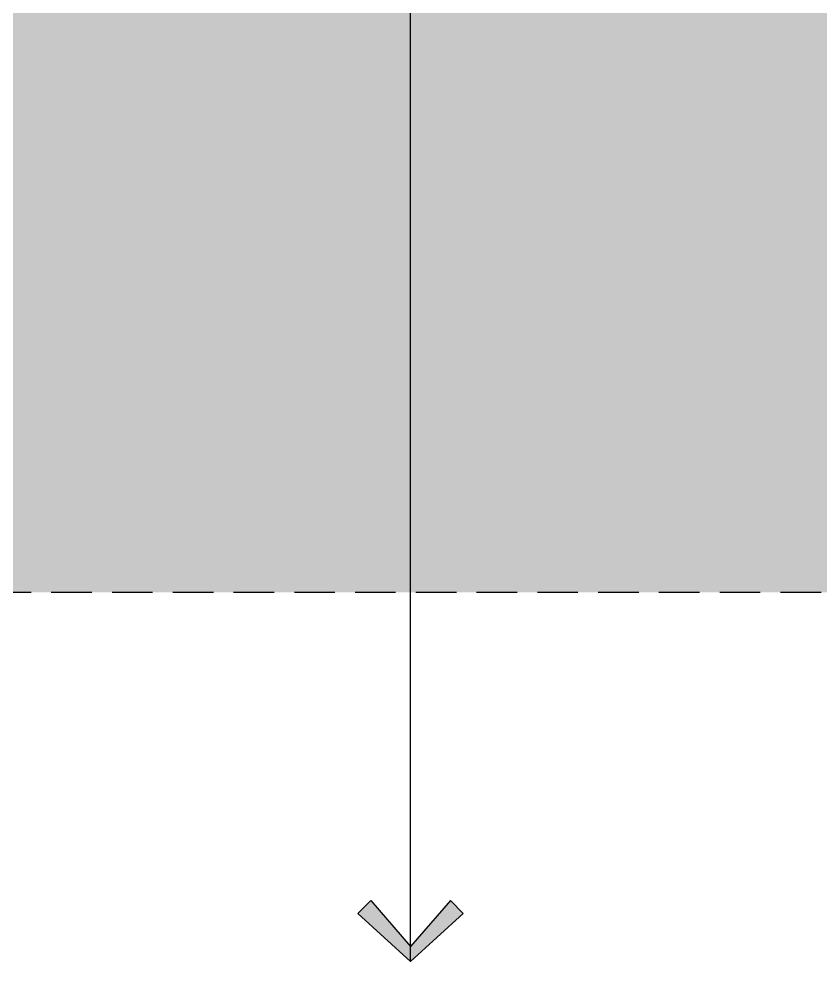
# Model space of a CAD drawing. Header units: millimetres. Extents: x 5625199 to 7433318, y -3316392 to -2552493.
# Drawn here: x 6403204 to 6404460, y -2675932 to -2674424 of the extents above; entities that cross this region are included whole.
import ezdxf

# ---------------------------------------------------------------- set-up
doc = ezdxf.new("R2010")
doc.units = ezdxf.units.MM
doc.linetypes.add('DASHED', pattern=[19.05, 12.7, -6.35])
doc.layers.add('155', color=155, linetype='Continuous')
doc.styles.add('标注-尺寸', font='simplex.shx', dxfattribs={"width": 0.7})
doc.dimstyles.new('副本 100', dxfattribs={"dimscale": 0.8, "dimtxt": 180, "dimasz": 70, "dimexe": 80, "dimexo": 100, "dimgap": 30, "dimtad": 1, "dimdec": 0, "dimrnd": 5, "dimdsep": 46, "dimtxsty": '标注-尺寸', "dimblk": 'ARCHTICK', "dimcen": 0.2, "dimdle": 5, "dimclrd": 8, "dimclre": 8, "dimclrt": 2, "dimadec": 0, "dimazin": 0, "dimtfac": 1, "dimtdec": 0, "dimtmove": 2, "dimatfit": 3, "dimldrblk": 'ccccc', "dimfxl": 300, "dimfxlon": 1, "dimtolj": 1, "dimtzin": 0, "dimarcsym": 0})

# ---------------------------------------------------------------- blocks, each defined once
blk = doc.blocks.new('_ArchTick')
at = {"color": 0, "linetype": 'ByBlock', "const_width": 0.4}
blk.add_lwpolyline([(-0.5, -0.5), (0.5, 0.5)], dxfattribs=at)
blk = doc.blocks.new('ccccc')
h = blk.add_hatch(color=44)
h.dxf.hatch_style = 1
h.paths.add_polyline_path([(-1.713, -1.115), (-1.349, -1.475), (0, 0), (-1.349, 1.475), (-1.713, 1.115), (-0.424, 0)])
at = {"color": 44}
for p, q in [((-1.349, 1.475), (-1.713, 1.115)), ((0, 0), (-1.349, 1.475)), ((-1.713, 1.115), (-0.424, 0)), ((-0.424, 0), (-5.067, 0)), ((-1.713, -1.115), (-0.424, 0)), ((0, 0), (-1.349, -1.475)), ((-1.349, -1.475), (-1.713, -1.115))]:
    blk.add_line(p, q, dxfattribs=at)

msp = doc.modelspace()

# ---------------------------------------------------------------- hatches: boundary and pattern name
at = {"layer": '155', "ltscale": 500}
h = msp.add_hatch(dxfattribs=at)
h.set_pattern_fill('DOTS', color=250, scale=12)
h.set_pattern_definition([(0, (273402.825, -417409.755), (9.525, 19.05), [0, -19.05])])
h.paths.add_polyline_path([(6395208.44, -2676522.72), (6395360.25, -2676522.72), (6395360.25, -2675322.72), (6399160.25, -2675322.72), (6399160.25, -2676522.72), (6399353.73, -2676522.72), (6399353.73, -2672522.72), (6395208.44, -2672522.72)])
h.paths.add_polyline_path([(6395058.44, -2676522.72), (6395208.44, -2676522.72), (6395208.44, -2672522.72), (6395058.44, -2672522.72)])
h.paths.add_polyline_path([(6399353.73, -2676522.72), (6399503.73, -2676522.72), (6399503.73, -2672522.72), (6399353.73, -2672522.72)])
h.paths.add_polyline_path([(6401903.73, -2676522.72), (6402053.73, -2676522.72), (6402053.73, -2672522.72), (6401903.73, -2672522.72)])
h.paths.add_polyline_path([(6402053.73, -2676522.72), (6402184.7, -2676522.72), (6402184.7, -2675322.72), (6405984.7, -2675322.72), (6405984.7, -2676522.72), (6406157.34, -2676522.72), (6406157.34, -2672522.72), (6402053.73, -2672522.72)])
h.paths.add_polyline_path([(6406907.34, -2676522.72), (6407057.34, -2676522.72), (6407057.34, -2672522.72), (6406907.34, -2672522.72)])
h.paths.add_polyline_path([(6406157.34, -2676522.72), (6406307.34, -2676522.72), (6406307.34, -2672522.72), (6406157.34, -2672522.72)])
h.paths.add_polyline_path([(6409518.47, -2673434.13), (6411473, -2672522.72), (6409518.47, -2672522.72)])
h.paths.add_polyline_path([(6397288.44, -2674592.72), (6397288.44, -2674102.72), (6397778.44, -2674102.72), (6397778.44, -2674592.72)], flags=16)
h.paths.add_polyline_path([(6396538.44, -2674592.72), (6396538.44, -2674102.72), (6397028.44, -2674102.72), (6397028.44, -2674592.72)], flags=16)
h.paths.add_polyline_path([(6395788.44, -2674592.72), (6395788.44, -2674102.72), (6396278.44, -2674102.72), (6396278.44, -2674592.72)], flags=16)
h.paths.add_polyline_path([(6397308.44, -2674572.72), (6397308.44, -2674122.72), (6397758.44, -2674122.72), (6397758.44, -2674572.72)], flags=0)
h.paths.add_polyline_path([(6396558.44, -2674572.72), (6396558.44, -2674122.72), (6397008.44, -2674122.72), (6397008.44, -2674572.72)], flags=0)
h.paths.add_polyline_path([(6395808.44, -2674572.72), (6395808.44, -2674122.72), (6396258.44, -2674122.72), (6396258.44, -2674572.72)], flags=0)

# ---------------------------------------------------------------- linework, layer by layer
at = {"color": 8, "linetype": 'DASHED', "ltscale": 5}
msp.add_lwpolyline([(6402184.7, -2676522.72), (6405984.7, -2676522.72), (6405984.7, -2675322.72), (6402184.7, -2675322.72)], close=True, dxfattribs=at)

# ---------------------------------------------------------------- leaders
at = {"layer": '155', "ltscale": 500}
msp.add_leader([(6403817.3, -2675901.84), (6403817.3, -2671992.93), (6404142.78, -2671992.93)], dimstyle='副本 100', override={"dimgap": 30, "dimtad": 0}, dxfattribs=at)

doc.saveas('drawing.dxf')
